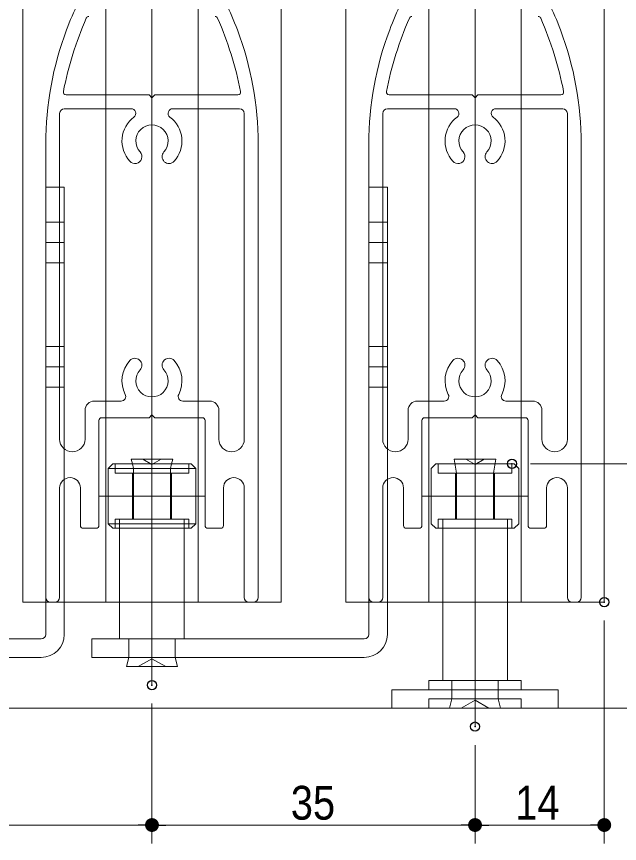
# Model space of a CAD drawing. Units: millimetres, scale not verified, with parts at other scales. Extents: x -6062 to 6062, y -3045 to 3045.
# Drawn here: x 1150 to 1803, y -2317 to -1420 of the extents above; entities that cross this region are included whole.
import ezdxf
from ezdxf.enums import TextEntityAlignment as Align

# ---------------------------------------------------------------- set-up
doc = ezdxf.new("R2010")
doc.units = ezdxf.units.MM
doc.header["$LTSCALE"] = 20
doc.header["$PDMODE"] = 32
doc.header["$PDSIZE"] = 10
for name, color, linetype, lineweight in [('0-1_3一般', 7, 'Continuous', 15), ('0-2_2寸法-1', 7, 'Continuous', 15), ('0-3_0', 7, 'Continuous', 25)]:
    doc.layers.add(name, color=color, linetype=linetype, lineweight=lineweight)
doc.layers.add('0-4_Defpoints', color=7, linetype='Continuous')
doc.styles.add('ＭＳ Ｐゴシック', font='')
doc.styles.get('ＭＳ Ｐゴシック').set_extended_font_data('MS PGothic')

# ---------------------------------------------------------------- blocks, each defined once
blk = doc.blocks.new('グループ-40')
at = {"layer": '0-1_3一般', "lineweight": 5}
for p, q in [((61683.9, -26067.8), (61683.9, -42662.5)), ((68683.9, -26067.8), (68683.9, -42662.5)), ((59822.8, -30100), (61623.9, -30100)), ((61623.9, -30100), (61683.9, -30160)), ((61683.9, -30160), (61743.9, -30100)), ((61743.9, -30100), (63545, -30100)), ((66822.8, -30100), (68623.9, -30100)), ((59783.9, -30400), (61233.9, -30400)), ((62133.9, -30400), (63583.9, -30400)), ((66783.9, -30400), (68233.9, -30400)), ((69133.9, -30400), (70583.9, -30400)), ((59683.9, -30500), (59683.9, -37565)), ((63683.9, -30500), (63683.9, -37565)), ((66683.9, -30500), (66683.9, -37565)), ((70683.9, -30500), (70683.9, -37565)), ((59383.9, -31159.6), (59383.9, -41000)), ((63983.9, -31159.6), (63983.9, -41000)), ((66383.9, -31159.6), (66383.9, -41000)), ((70983.9, -31159.6), (70983.9, -41000)), ((60433.9, -36740), (61015.4, -36740)), ((62352.4, -36740), (62933.9, -36740)), ((67433.9, -36740), (68015.4, -36740)), ((69352.4, -36740), (69933.9, -36740)), ((60233.9, -37565), (60233.9, -36940)), ((63133.9, -36940), (63133.9, -37565)), ((67233.9, -37565), (67233.9, -36940)), ((70133.9, -36940), (70133.9, -37565)), ((60593.9, -37100), (61623.9, -37100)), ((61683.9, -37040), (61623.9, -37100)), ((61743.9, -37100), (61683.9, -37040)), ((61743.9, -37100), (62773.9, -37100)), ((67593.9, -37100), (68623.9, -37100)), ((68683.9, -37040), (68623.9, -37100)), ((68743.9, -37100), (68683.9, -37040)), ((68743.9, -37100), (69773.9, -37100)), ((60533.9, -39440), (60533.9, -37160)), ((62833.9, -38740), (62833.9, -37160)), ((67533.9, -39440), (67533.9, -37160)), ((69833.9, -38740), (69833.9, -37160)), ((59683.9, -38625), (59683.9, -41000)), ((60133.9, -38625), (60133.9, -39440)), ((63233.9, -39440), (63233.9, -38625)), ((63683.9, -38625), (63683.9, -39560)), ((66683.9, -38625), (66683.9, -41000)), ((67133.9, -38625), (67133.9, -39440)), ((70233.9, -39440), (70233.9, -38625)), ((70683.9, -38625), (70683.9, -39560)), ((62833.9, -38740), (62833.9, -39440)), ((69833.9, -38740), (69833.9, -39440)), ((60193.9, -39500), (60473.9, -39500)), ((62893.9, -39500), (63173.9, -39500)), ((63683.9, -41000), (63683.9, -39560)), ((67193.9, -39500), (67473.9, -39500)), ((69893.9, -39500), (70173.9, -39500)), ((70683.9, -41000), (70683.9, -39560)), ((59483.9, -41100), (59583.9, -41100)), ((63883.9, -41100), (63783.9, -41100)), ((66483.9, -41100), (66583.9, -41100)), ((70883.9, -41100), (70783.9, -41100))]:
    blk.add_line(p, q, dxfattribs=at)
blk.add_lwpolyline([(68623.9, -30100), (68683.9, -30160), (68743.9, -30100), (70545, -30100)], dxfattribs=at)
for centre, radius, start, end in [((67319.6, -31512.5), 8000, 154.7505, 159.33677), ((56048.2, -31512.5), 8000, 20.66323, 25.2495), ((74319.6, -31512.5), 8000, 154.7505, 159.33677), ((63048.2, -31512.5), 8000, 20.66323, 25.2495), ((67319.6, -31512.5), 7700, 156.45056, 168.88762), ((60315.8, -28460), 60, 90, 156.45056), ((63051.9, -28460), 60, 23.54944, 90), ((56048.2, -31512.5), 7700, 11.11238, 23.54944), ((74319.6, -31512.5), 7700, 156.45056, 168.88762), ((67315.8, -28460), 60, 90, 156.45056), ((70051.9, -28460), 60, 23.54944, 90), ((63048.2, -31512.5), 7700, 11.11238, 23.54944), ((66383.9, -31159.6), 7000, 159.33677, 180), ((56983.9, -31159.6), 7000, 0, 20.66323), ((73383.9, -31159.6), 7000, 159.33677, 180), ((63983.9, -31159.6), 7000, 0, 20.66323), ((59822.8, -30040), 60, 168.88762, 270), ((63545, -30040), 60, 270, 11.11238), ((66822.8, -30040), 60, 168.88762, 270), ((70545, -30040), 60, 270, 11.11238), ((59783.9, -30500), 100, 90, 180), ((61233.9, -30500), 100, 306.8699, 90), ((62133.9, -30500), 100, 90, 233.1301), ((63583.9, -30500), 100, 0, 90), ((66783.9, -30500), 100, 90, 180), ((68233.9, -30500), 100, 306.8699, 90), ((69133.9, -30500), 100, 90, 233.1301), ((70583.9, -30500), 100, 0, 90), ((61683.9, -31100), 650, 126.8699, 222.5424), ((61683.9, -31100), 650, 317.4576, 53.1301), ((68683.9, -31100), 650, 126.8699, 222.5424), ((68683.9, -31100), 650, 317.4576, 53.1301), ((61683.9, -31100), 350, 317.4576, 222.5424), ((68683.9, -31100), 350, 317.4576, 222.5424), ((61315.5, -31438.1), 150, 222.5424, 42.5424), ((62052.3, -31438.1), 150, 137.4576, 317.4576), ((68315.5, -31438.1), 150, 222.5424, 42.5424), ((69052.3, -31438.1), 150, 137.4576, 317.4576), ((61683.9, -36300), 650, 137.4576, 206.95775), ((61315.5, -35961.9), 150, 317.4576, 137.4576), ((62052.3, -35961.9), 150, 42.5424, 222.5424), ((61683.9, -36300), 650, 333.04225, 42.5424), ((68683.9, -36300), 650, 137.4576, 206.95775), ((68315.5, -35961.9), 150, 317.4576, 137.4576), ((69052.3, -35961.9), 150, 42.5424, 222.5424), ((68683.9, -36300), 650, 333.04225, 42.5424), ((61683.9, -36300), 350, 137.4576, 42.5424), ((68683.9, -36300), 350, 137.4576, 42.5424), ((60433.9, -36940), 200, 90, 180), ((61015.4, -36640), 100, 270, 26.95775), ((62352.4, -36640), 100, 153.04225, 270), ((62933.9, -36940), 200, 0, 90), ((67433.9, -36940), 200, 90, 180), ((68015.4, -36640), 100, 270, 26.95775), ((69352.4, -36640), 100, 153.04225, 270), ((69933.9, -36940), 200, 0, 90), ((60593.9, -37160), 60, 90, 180), ((62773.9, -37160), 60, 0, 90), ((67593.9, -37160), 60, 90, 180), ((69773.9, -37160), 60, 0, 90), ((59958.9, -37565), 275, 180, 270), ((59958.9, -37565), 275, 270, 0), ((63408.9, -37565), 275, 180, 0), ((66958.9, -37565), 275, 180, 270), ((66958.9, -37565), 275, 270, 0), ((70408.9, -37565), 275, 180, 0), ((59908.9, -38625), 225, 90, 180), ((59908.9, -38625), 225, 0, 90), ((63458.9, -38625), 225, 0, 180), ((66908.9, -38625), 225, 90, 180), ((66908.9, -38625), 225, 0, 90), ((70458.9, -38625), 225, 0, 180), ((60193.9, -39440), 60, 180, 270), ((60473.9, -39440), 60, 270, 0), ((62893.9, -39440), 60, 180, 270), ((63173.9, -39440), 60, 270, 0), ((67193.9, -39440), 60, 180, 270), ((67473.9, -39440), 60, 270, 0), ((69893.9, -39440), 60, 180, 270), ((70173.9, -39440), 60, 270, 0), ((59483.9, -41000), 100, 180, 270), ((59583.9, -41000), 100, 270, 0), ((63783.9, -41000), 100, 180, 270), ((63883.9, -41000), 100, 270, 0), ((66483.9, -41000), 100, 180, 270), ((66583.9, -41000), 100, 270, 0), ((70783.9, -41000), 100, 180, 270), ((70883.9, -41000), 100, 270, 0)]:
    blk.add_arc(centre, radius, start, end, dxfattribs=at)
blk = doc.blocks.new('グループ-42')
at = {"layer": '0-1_3一般', "lineweight": 5}
for p, q in [((68683.9, -37600), (68683.9, -43800)), ((68683.9, -37900), (68683.9, -37800)), ((68283.9, -38300), (68233.9, -38000)), ((68683.9, -38115.5), (68483.9, -38000)), ((68683.9, -39700), (68683.9, -37900)), ((68883.9, -38000), (68683.9, -38115.5)), ((69133.9, -38000), (68883.9, -38000)), ((69083.9, -38300), (69133.9, -38000)), ((67733.9, -38200), (67833.9, -38100)), ((67733.9, -39400), (67733.9, -38200)), ((67833.9, -38100), (67883.9, -38100)), ((67883.9, -38100), (68250.5, -38100)), ((67883.9, -38300), (67883.9, -38100)), ((69483.9, -38100), (69533.9, -38100)), ((69483.9, -38300), (69483.9, -38100)), ((69633.9, -38200), (69533.9, -38100)), ((69633.9, -38200), (69633.9, -39400)), ((67883.9, -38300), (68263.9, -38300)), ((68263.9, -39300), (68263.9, -38300)), ((68263.9, -38300), (69103.9, -38300)), ((68283.9, -39300), (68283.9, -38300)), ((69083.9, -39300), (69083.9, -38300)), ((69103.9, -38300), (69483.9, -38300)), ((67533.9, -38800), (69833.9, -38800)), ((67733.9, -39400), (67833.9, -39500)), ((67883.9, -39300), (67883.9, -39500)), ((67883.9, -39300), (68263.9, -39300)), ((67983.9, -39300), (67983.9, -42800)), ((67983.9, -39300), (68283.9, -39300)), ((69083.9, -39300), (69383.9, -39300)), ((69103.9, -39300), (69483.9, -39300)), ((69383.9, -39300), (69383.9, -42800)), ((69483.9, -39300), (69483.9, -39500)), ((69633.9, -39400), (69533.9, -39500)), ((67883.9, -39500), (67833.9, -39500)), ((69483.9, -39500), (69383.9, -39500)), ((69533.9, -39500), (69483.9, -39500)), ((68683.9, -43300), (68683.9, -42600)), ((67683.9, -42800), (67683.9, -43000)), ((69683.9, -42800), (67683.9, -42800)), ((68183.9, -42800), (67983.9, -42800)), ((68183.9, -42800), (68183.9, -43200)), ((68183.9, -43200), (68183.9, -42800)), ((68683.9, -42800), (68683.9, -43600)), ((69183.9, -43200), (69183.9, -42800)), ((69383.9, -42800), (69183.9, -42800)), ((69183.9, -42800), (69183.9, -43200)), ((69683.9, -43000), (69683.9, -42800)), ((66883.9, -43400), (66883.9, -43000)), ((66883.9, -43000), (67251.8, -43000)), ((67251.8, -43000), (68183.9, -43000)), ((68183.9, -43000), (69183.9, -43000)), ((69183.9, -43000), (70115.9, -43000)), ((70115.9, -43000), (70483.9, -43000)), ((70483.9, -43400), (70483.9, -43000)), ((67683.9, -43200), (69683.9, -43200)), ((67683.9, -43400), (67683.9, -43200)), ((68183.9, -43200), (68133.9, -43400)), ((69233.9, -43400), (69183.9, -43200)), ((69683.9, -43200), (69683.9, -43400)), ((67251.8, -43400), (66883.9, -43400)), ((68083.9, -43400), (67251.8, -43400)), ((69283.9, -43400), (68083.9, -43400)), ((68133.9, -43400), (68383.9, -43400)), ((68183.9, -43400), (69183.9, -43400)), ((68683.9, -43226.8), (68383.9, -43400)), ((68383.9, -43400), (68983.9, -43400)), ((68983.9, -43400), (68683.9, -43226.8)), ((68983.9, -43400), (69233.9, -43400)), ((70115.9, -43400), (69283.9, -43400)), ((70483.9, -43400), (70115.9, -43400))]:
    blk.add_line(p, q, dxfattribs=at)
for points in [[(68883.9, -38000), (68483.9, -38000), (68233.9, -38000)], [(68683.9, -39800), (68683.9, -39700), (68683.9, -37900)], [(68250.5, -38100), (69117.2, -38100), (69483.9, -38100)], [(68263.9, -39300), (69103.9, -39300), (69103.9, -38300)], [(69383.9, -39500), (67983.9, -39500), (67883.9, -39500)]]:
    blk.add_lwpolyline(points, dxfattribs=at)
blk = doc.blocks.new('グループ-48')
at = {"layer": '0-1_3一般', "lineweight": 5}
for p, q in [((59783.9, -32100), (59783.9, -35560)), ((66383.9, -32100), (66783.9, -32100)), ((66383.9, -35560), (66383.9, -32100)), ((66783.9, -32100), (66783.9, -35560)), ((59783.9, -32860), (59383.9, -32860)), ((59383.9, -33740), (59383.9, -32860)), ((59783.9, -32860), (59783.9, -33740)), ((66383.9, -33740), (66383.9, -32860)), ((66783.9, -32860), (66383.9, -32860)), ((59783.9, -33300), (59383.9, -33300)), ((66783.9, -33300), (66383.9, -33300)), ((59783.9, -33740), (59383.9, -33740)), ((59383.9, -36440), (59383.9, -35560)), ((59783.9, -35560), (59383.9, -35560)), ((66783.9, -35560), (66383.9, -35560)), ((66383.9, -36440), (66383.9, -35560)), ((66783.9, -35560), (66783.9, -36440)), ((59783.9, -36000), (59383.9, -36000)), ((66783.9, -36000), (66383.9, -36000)), ((59383.9, -41800), (59383.9, -36440)), ((59783.9, -36440), (59783.9, -41800)), ((66783.9, -36440), (66383.9, -36440)), ((66383.9, -41800), (66383.9, -36440)), ((66783.9, -36440), (66783.9, -41800)), ((54683.9, -37700), (54683.9, -38115.5)), ((54683.9, -37800), (54683.9, -37900)), ((61683.9, -38115.5), (61683.9, -37700)), ((61683.9, -37900), (61683.9, -37800)), ((54483.9, -38000), (54233.9, -38000)), ((54258.9, -38100), (54233.9, -38000)), ((54683.9, -38115.5), (54483.9, -38000)), ((54683.9, -37900), (54683.9, -39700)), ((54683.9, -37900), (54683.9, -39700)), ((54883.9, -38000), (54683.9, -38115.5)), ((55108.9, -38100), (55133.9, -38000)), ((61233.9, -38000), (61258.9, -38100)), ((61683.9, -38115.5), (61483.9, -38000)), ((61683.9, -39700), (61683.9, -37900)), ((61683.9, -39700), (61683.9, -37900)), ((61883.9, -38000), (61683.9, -38115.5)), ((62133.9, -38000), (61883.9, -38000)), ((62133.9, -38000), (62108.9, -38100)), ((53733.9, -39400), (53733.9, -38200)), ((53833.9, -38100), (53883.9, -38100)), ((54283.9, -38200), (54258.9, -38100)), ((54283.9, -39300), (54283.9, -38200)), ((54683.9, -38115.5), (54683.9, -42900)), ((55633.9, -38200), (55533.9, -38100)), ((55633.9, -38200), (55633.9, -39400)), ((60833.9, -38100), (60733.9, -38200)), ((60733.9, -39400), (60733.9, -38200)), ((61683.9, -42900), (61683.9, -38115.5)), ((62108.9, -38100), (62083.9, -38200)), ((62083.9, -38200), (62083.9, -39300)), ((62483.9, -38100), (62533.9, -38100)), ((62633.9, -38200), (62633.9, -39400)), ((54263.9, -38300), (53883.9, -38300)), ((54263.9, -38300), (54263.9, -39300)), ((55103.9, -38300), (54263.9, -38300)), ((62103.9, -38300), (61263.9, -38300)), ((62103.9, -39300), (62103.9, -38300)), ((62483.9, -38300), (62103.9, -38300)), ((55833.9, -38800), (53533.9, -38800)), ((62833.9, -38800), (60533.9, -38800)), ((53733.9, -39400), (55633.9, -39400)), ((53733.9, -39400), (53833.9, -39500)), ((53983.9, -39300), (53983.9, -39500)), ((53983.9, -39300), (54283.9, -39300)), ((54283.9, -39300), (55083.9, -39300)), ((55083.9, -39300), (55383.9, -39300)), ((55383.9, -39300), (55383.9, -39500)), ((55633.9, -39400), (55533.9, -39500)), ((60833.9, -39500), (60733.9, -39400)), ((60733.9, -39400), (62633.9, -39400)), ((60983.9, -39300), (61283.9, -39300)), ((60983.9, -39500), (60983.9, -39300)), ((61283.9, -39300), (62083.9, -39300)), ((62083.9, -39300), (62383.9, -39300)), ((62383.9, -39500), (62383.9, -39300)), ((62533.9, -39500), (62633.9, -39400)), ((53983.9, -39500), (53983.9, -41900)), ((55383.9, -39500), (55383.9, -41900)), ((55533.9, -39500), (55483.9, -39500)), ((60883.9, -39500), (60833.9, -39500)), ((60983.9, -41900), (60983.9, -39500)), ((62383.9, -41900), (62383.9, -39500)), ((54683.9, -39700), (54683.9, -39800)), ((61683.9, -39800), (61683.9, -39700)), ((53383.9, -41900), (54183.9, -41900)), ((55383.9, -41900), (53983.9, -41900)), ((54183.9, -41900), (55183.9, -41900)), ((54183.9, -41900), (54183.9, -42300)), ((54683.9, -42300), (54683.9, -41900)), ((55183.9, -42300), (55183.9, -41900)), ((55183.9, -41900), (59283.9, -41900)), ((55183.9, -42300), (55183.9, -41900)), ((60383.9, -42300), (60383.9, -41900)), ((60383.9, -41900), (61183.9, -41900)), ((62383.9, -41900), (60983.9, -41900)), ((61183.9, -42300), (61183.9, -41900)), ((61183.9, -41900), (62183.9, -41900)), ((61183.9, -41900), (61183.9, -42300)), ((61683.9, -42300), (61683.9, -41900)), ((62183.9, -41900), (66283.9, -41900)), ((62183.9, -42300), (62183.9, -41900)), ((62183.9, -42300), (62183.9, -41900)), ((54183.9, -42300), (54133.9, -42500)), ((59283.9, -42300), (55183.9, -42300)), ((55233.9, -42500), (55183.9, -42300)), ((61183.9, -42300), (60383.9, -42300)), ((61183.9, -42300), (61133.9, -42500)), ((62183.9, -42300), (61183.9, -42300)), ((66283.9, -42300), (62183.9, -42300)), ((62233.9, -42500), (62183.9, -42300)), ((54133.9, -42500), (55233.9, -42500)), ((54683.9, -42326.8), (54383.9, -42500)), ((54983.9, -42500), (54683.9, -42326.8)), ((61133.9, -42500), (62233.9, -42500)), ((61683.9, -42326.8), (61383.9, -42500)), ((61983.9, -42500), (61683.9, -42326.8))]:
    blk.add_line(p, q, dxfattribs=at)
for points in [[(59383.9, -35560), (59383.9, -32100), (59783.9, -32100)], [(66783.9, -32860), (66783.9, -33740), (66383.9, -33740)], [(59783.9, -35560), (59783.9, -36440), (59383.9, -36440)], [(55133.9, -38000), (54883.9, -38000), (54483.9, -38000)], [(61883.9, -38000), (61483.9, -38000), (61233.9, -38000)], [(55633.9, -38200), (53733.9, -38200), (53833.9, -38100)], [(53883.9, -38300), (53883.9, -38100), (55483.9, -38100)], [(55083.9, -39300), (55083.9, -38200), (55108.9, -38100)], [(55483.9, -38300), (55483.9, -38100), (55533.9, -38100)], [(62533.9, -38100), (62633.9, -38200), (60733.9, -38200)], [(60833.9, -38100), (60883.9, -38100), (60883.9, -38300)], [(60883.9, -38100), (62483.9, -38100), (62483.9, -38300)], [(61258.9, -38100), (61283.9, -38200), (61283.9, -39300)], [(55483.9, -38300), (55103.9, -38300), (55103.9, -39300)], [(61263.9, -39300), (61263.9, -38300), (60883.9, -38300)], [(53883.9, -39300), (53883.9, -39500), (53833.9, -39500)], [(55483.9, -39300), (55103.9, -39300), (54263.9, -39300), (53883.9, -39300)], [(55483.9, -39300), (55483.9, -39500), (53883.9, -39500)], [(62483.9, -39500), (60883.9, -39500), (60883.9, -39300)], [(62483.9, -39300), (62103.9, -39300), (61263.9, -39300), (60883.9, -39300)], [(62533.9, -39500), (62483.9, -39500), (62483.9, -39300)], [(54183.9, -42300), (53383.9, -42300), (53383.9, -41900)], [(55183.9, -42300), (54183.9, -42300), (54183.9, -41900)]]:
    blk.add_lwpolyline(points, dxfattribs=at)
for centre, radius in [((59283.9, -41800), 500), ((59283.9, -41800), 100), ((66283.9, -41800), 100), ((66283.9, -41800), 500)]:
    blk.add_arc(centre, radius, 270, 0, dxfattribs=at)
blk = doc.blocks.new('グループ-49')
at = {"layer": '0-1_3一般', "lineweight": 5}
for p, q in [((58883.9, -41100), (58883.9, 10920.4)), ((60683.9, -41100), (60683.9, 10920.4)), ((62683.9, 10920.4), (62683.9, -41100)), ((64483.9, 10920.4), (64483.9, -41100)), ((65883.9, -41100), (65883.9, 10920.4)), ((67683.9, -41100), (67683.9, 10920.4)), ((69683.9, 10920.4), (69683.9, -41100)), ((71483.9, 10920.4), (71483.9, -41100)), ((60683.9, -41100), (58883.9, -41100)), ((62683.9, -41100), (60683.9, -41100)), ((64483.9, -41100), (62683.9, -41100)), ((71483.9, -41100), (69683.9, -41100))]:
    blk.add_line(p, q, dxfattribs=at)
blk.add_lwpolyline([(69683.9, -41100), (67683.9, -41100), (65883.9, -41100)], dxfattribs=at)
blk = doc.blocks.new('グループ-54')
at = {"layer": '0-1_3一般', "lineweight": 5}
for p, q in [((45195.8, -43400), (59183.9, -43400)), ((59183.9, -43400), (78583.9, -43400))]:
    blk.add_line(p, q, dxfattribs=at)
blk = doc.blocks.new('グループ-57')
at = {"layer": '0-1_3一般'}
for name in ['グループ-54', 'グループ-40', 'グループ-49', 'グループ-48', 'グループ-42']:
    blk.add_blockref(name, (0, 0), dxfattribs=at)
blk = doc.blocks.new('_Dot')
at = {"layer": '0-3_0'}
blk.add_line((-10, 0), (-20, 0), dxfattribs=at)
for points in [[(0, 0), (-10, 0), (-9.92, 1.25)], [(0, 0), (-9.92, -1.25), (-10, 0)], [(0, 0), (-9.92, 1.25), (-9.69, 2.49)], [(0, 0), (-9.69, -2.49), (-9.92, -1.25)], [(0, 0), (-9.69, 2.49), (-9.3, 3.68)], [(0, 0), (-9.3, -3.68), (-9.69, -2.49)], [(0, 0), (-9.3, 3.68), (-8.76, 4.82)], [(0, 0), (-8.76, -4.82), (-9.3, -3.68)], [(0, 0), (-8.76, 4.82), (-8.09, 5.88)], [(0, 0), (-8.09, -5.88), (-8.76, -4.82)], [(0, 0), (-8.09, 5.88), (-7.29, 6.85)], [(0, 0), (-7.29, -6.85), (-8.09, -5.88)], [(0, 0), (-7.29, 6.85), (-6.37, 7.71)], [(0, 0), (-6.37, -7.71), (-7.29, -6.85)], [(0, 0), (-6.37, 7.71), (-5.36, 8.44)], [(0, 0), (-5.36, -8.44), (-6.37, -7.71)], [(0, 0), (-5.36, 8.44), (-4.26, 9.05)], [(0, 0), (-4.26, -9.05), (-5.36, -8.44)], [(0, 0), (-4.26, 9.05), (-3.09, 9.51)], [(0, 0), (-3.09, -9.51), (-4.26, -9.05)], [(0, 0), (-3.09, 9.51), (-1.87, 9.82)], [(0, 0), (-1.87, -9.82), (-3.09, -9.51)], [(0, 0), (-1.87, 9.82), (-0.63, 9.98)], [(0, 0), (-0.63, -9.98), (-1.87, -9.82)], [(0, 0), (-0.63, 9.98), (0.63, 9.98)], [(0, 0), (0.63, -9.98), (-0.63, -9.98)], [(0, 0), (0.63, 9.98), (1.87, 9.82)], [(0, 0), (1.87, 9.82), (3.09, 9.51)], [(0, 0), (3.09, 9.51), (4.26, 9.05)], [(0, 0), (4.26, 9.05), (5.36, 8.44)], [(0, 0), (5.36, 8.44), (6.37, 7.71)], [(0, 0), (6.37, 7.71), (7.29, 6.85)], [(0, 0), (7.29, 6.85), (8.09, 5.88)], [(0, 0), (8.09, 5.88), (8.76, 4.82)], [(0, 0), (8.76, 4.82), (9.3, 3.68)], [(0, 0), (9.3, 3.68), (9.69, 2.49)], [(0, 0), (9.69, 2.49), (9.92, 1.25)], [(0, 0), (9.92, 1.25), (10, 0)], [(0, 0), (1.87, -9.82), (0.63, -9.98)], [(0, 0), (3.09, -9.51), (1.87, -9.82)], [(0, 0), (4.26, -9.05), (3.09, -9.51)], [(0, 0), (5.36, -8.44), (4.26, -9.05)], [(0, 0), (6.37, -7.71), (5.36, -8.44)], [(0, 0), (7.29, -6.85), (6.37, -7.71)], [(0, 0), (8.09, -5.88), (7.29, -6.85)], [(0, 0), (8.76, -4.82), (8.09, -5.88)], [(0, 0), (9.3, -3.68), (8.76, -4.82)], [(0, 0), (9.69, -2.49), (9.3, -3.68)], [(0, 0), (9.92, -1.25), (9.69, -2.49)], [(0, 0), (10, 0), (9.92, -1.25)]]:
    blk.add_solid(points, dxfattribs=at)

msp = doc.modelspace()

# ---------------------------------------------------------------- linework, layer by layer
at = {"layer": '0-2_2寸法-1'}
for p, q in [((1706.69, -1905), (2024.19, -1905)), ((1786.69, -2075), (1786.69, -2316.73)), ((1296.69, -2165), (1296.69, -2316.73)), ((1296.69, -2165), (1296.69, -2316.73)), ((1646.69, -2210), (1646.69, -2316.73)), ((1646.69, -2210), (1646.69, -2316.73)), ((961.7, -2296.73), (1281.69, -2296.73)), ((1311.7, -2296.73), (1631.69, -2296.73)), ((1661.7, -2296.73), (1771.69, -2296.73))]:
    msp.add_line(p, q, dxfattribs=at)
at = {"layer": '0-4_Defpoints'}
for p in [(1686.69, -1905), (1786.69, -2055), (1296.69, -2145), (1646.69, -2190), (1296.69, -2296.73), (1646.69, -2296.73), (1786.69, -2296.73)]:
    msp.add_point(p, dxfattribs=at)

# ---------------------------------------------------------------- block references
at = {"layer": '0-1_3一般', "xscale": 0.05, "yscale": 0.05}
msp.add_blockref('グループ-57', (-1787.5, 0), dxfattribs=at)
at = {"layer": '0-2_2寸法-1', "xscale": 0.7503418, "yscale": 0.7503418}
for p in [(1296.69, -2296.73), (1646.69, -2296.73), (1786.69, -2296.73)]:
    msp.add_blockref('_Dot', p, dxfattribs=at)
at = {"layer": '0-2_2寸法-1', "xscale": 0.7503418, "yscale": 0.7503418, "rotation": 180}
for p in [(1296.69, -2296.73), (1646.69, -2296.73)]:
    msp.add_blockref('_Dot', p, dxfattribs=at)

# ---------------------------------------------------------------- texts
at = {"layer": '0-2_2寸法-1', "style": 'ＭＳ Ｐゴシック', "width": 0.9}
for s, p in [('35', (1447.1, -2301.91)), ('14', (1690.28, -2301.82))]:
    msp.add_text(s, height=36.66, dxfattribs=at).set_placement(p, align=Align.BOTTOM_LEFT)

doc.saveas('drawing.dxf')
